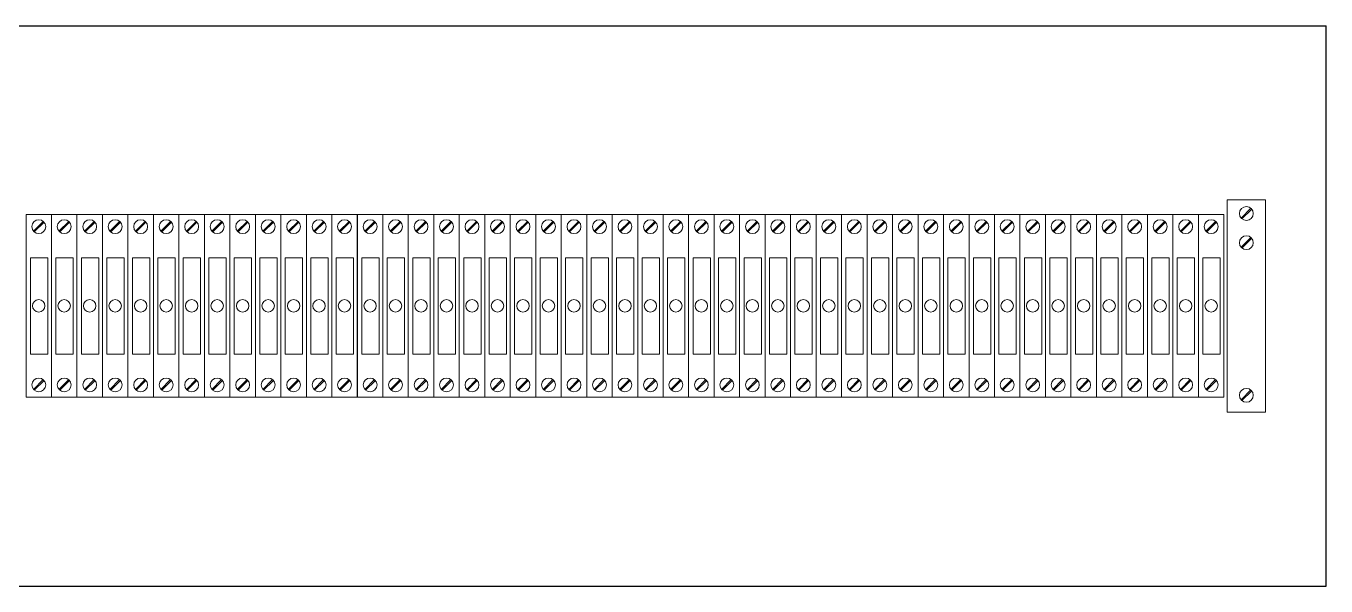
# Model space of a CAD drawing. Header units: millimetres. Extents: x 32626 to 72822, y 60047 to 123188.
# Drawn here: x 49608.7 to 49914.8, y 61912.1 to 62044 of the extents above; entities that cross this region are included whole.
import ezdxf

# ---------------------------------------------------------------- set-up
doc = ezdxf.new("R2010")
doc.units = ezdxf.units.MM
doc.header["$LTSCALE"] = 10
doc.layers.add('1轮廓实线层', color=7, linetype='Continuous')

msp = doc.modelspace()

# ---------------------------------------------------------------- linework, layer by layer
at = {"layer": '1轮廓实线层'}
for p, q in [((49386.27, 62044.03), (49914.77, 62044.03)), ((49914.77, 61912.09), (49914.77, 62044.03)), ((49386.27, 61912.09), (49914.77, 61912.09))]:
    msp.add_line(p, q, dxfattribs=at)
at = {"layer": '1轮廓实线层', "lineweight": 13}
for p, q in [((49891.52, 62003.06), (49900.52, 62003.06)), ((49891.52, 61953.06), (49891.52, 62003.06)), ((49900.52, 62003.06), (49900.52, 61953.06)), ((49894.77, 61998.79), (49897.06, 62001.09)), ((49894.97, 61998.59), (49897.27, 62000.89)), ((49608.66, 61999.6), (49614.66, 61999.6)), ((49608.66, 61956.6), (49608.66, 61999.6)), ((49610.41, 61995.7), (49612.71, 61998)), ((49610.61, 61995.5), (49612.91, 61997.8)), ((49614.66, 61999.6), (49614.66, 61956.6)), ((49614.66, 61999.6), (49620.66, 61999.6)), ((49614.66, 61956.6), (49614.66, 61999.6)), ((49616.41, 61995.7), (49618.71, 61998)), ((49616.61, 61995.5), (49618.91, 61997.8)), ((49620.66, 61999.6), (49620.66, 61956.6)), ((49620.66, 61999.6), (49626.66, 61999.6)), ((49620.66, 61956.6), (49620.66, 61999.6)), ((49622.41, 61995.7), (49624.71, 61998)), ((49622.61, 61995.5), (49624.91, 61997.8)), ((49626.66, 61999.6), (49626.66, 61956.6)), ((49626.66, 61999.6), (49632.66, 61999.6)), ((49626.66, 61956.6), (49626.66, 61999.6)), ((49628.41, 61995.7), (49630.71, 61998)), ((49628.61, 61995.5), (49630.91, 61997.8)), ((49632.66, 61999.6), (49632.66, 61956.6)), ((49632.66, 61999.6), (49638.66, 61999.6)), ((49632.66, 61956.6), (49632.66, 61999.6)), ((49634.41, 61995.7), (49636.71, 61998)), ((49634.62, 61995.5), (49636.91, 61997.8)), ((49638.66, 61999.6), (49638.66, 61956.6)), ((49638.66, 61999.6), (49644.66, 61999.6)), ((49638.66, 61956.6), (49638.66, 61999.6)), ((49640.42, 61995.7), (49642.71, 61998)), ((49640.62, 61995.5), (49642.92, 61997.8)), ((49644.66, 61999.6), (49644.66, 61956.6)), ((49644.67, 61999.6), (49650.67, 61999.6)), ((49644.67, 61956.6), (49644.67, 61999.6)), ((49646.42, 61995.7), (49648.72, 61998)), ((49646.62, 61995.5), (49648.92, 61997.8)), ((49650.67, 61999.6), (49650.67, 61956.6)), ((49650.67, 61999.6), (49656.67, 61999.6)), ((49650.67, 61956.6), (49650.67, 61999.6)), ((49652.42, 61995.7), (49654.72, 61998)), ((49652.62, 61995.5), (49654.92, 61997.8)), ((49656.67, 61999.6), (49656.67, 61956.6)), ((49656.67, 61999.6), (49662.67, 61999.6)), ((49656.67, 61956.6), (49656.67, 61999.6)), ((49658.42, 61995.7), (49660.72, 61998)), ((49658.62, 61995.5), (49660.92, 61997.8)), ((49662.67, 61999.6), (49662.67, 61956.6)), ((49662.67, 61999.6), (49668.67, 61999.6)), ((49662.67, 61956.6), (49662.67, 61999.6)), ((49664.42, 61995.7), (49666.72, 61998)), ((49664.62, 61995.5), (49666.92, 61997.8)), ((49668.67, 61999.6), (49668.67, 61956.6)), ((49668.67, 61999.6), (49674.67, 61999.6)), ((49668.67, 61956.6), (49668.67, 61999.6)), ((49670.42, 61995.7), (49672.72, 61998)), ((49670.62, 61995.5), (49672.92, 61997.8)), ((49674.67, 61999.6), (49674.67, 61956.6)), ((49674.67, 61999.6), (49680.67, 61999.6)), ((49674.67, 61956.6), (49674.67, 61999.6)), ((49676.42, 61995.7), (49678.72, 61998)), ((49676.62, 61995.5), (49678.92, 61997.8)), ((49680.67, 61999.6), (49680.67, 61956.6)), ((49680.67, 61999.6), (49686.67, 61999.6)), ((49680.67, 61956.6), (49680.67, 61999.6)), ((49682.42, 61995.7), (49684.72, 61998)), ((49682.63, 61995.5), (49684.92, 61997.8)), ((49686.67, 61999.6), (49686.67, 61956.6)), ((49686.68, 61999.6), (49692.68, 61999.6)), ((49686.68, 61956.6), (49686.68, 61999.6)), ((49688.43, 61995.7), (49690.72, 61998)), ((49688.63, 61995.5), (49690.93, 61997.8)), ((49692.68, 61999.6), (49692.68, 61956.6)), ((49692.68, 61999.6), (49698.68, 61999.6)), ((49692.68, 61956.6), (49692.68, 61999.6)), ((49694.43, 61995.7), (49696.73, 61998)), ((49694.63, 61995.5), (49696.93, 61997.8)), ((49698.68, 61999.6), (49698.68, 61956.6)), ((49698.68, 61999.6), (49704.68, 61999.6)), ((49698.68, 61956.6), (49698.68, 61999.6)), ((49700.43, 61995.7), (49702.73, 61998)), ((49700.63, 61995.5), (49702.93, 61997.8)), ((49704.68, 61999.6), (49704.68, 61956.6)), ((49704.68, 61999.6), (49710.68, 61999.6)), ((49704.68, 61956.6), (49704.68, 61999.6)), ((49706.43, 61995.7), (49708.73, 61998)), ((49706.63, 61995.5), (49708.93, 61997.8)), ((49710.68, 61999.6), (49710.68, 61956.6)), ((49710.68, 61999.6), (49716.68, 61999.6)), ((49710.68, 61956.6), (49710.68, 61999.6)), ((49712.43, 61995.7), (49714.73, 61998)), ((49712.63, 61995.5), (49714.93, 61997.8)), ((49716.68, 61999.6), (49716.68, 61956.6)), ((49716.68, 61999.6), (49722.68, 61999.6)), ((49716.68, 61956.6), (49716.68, 61999.6)), ((49718.43, 61995.7), (49720.73, 61998)), ((49718.63, 61995.5), (49720.93, 61997.8)), ((49722.68, 61999.6), (49722.68, 61956.6)), ((49722.68, 61999.6), (49728.68, 61999.6)), ((49722.68, 61956.6), (49722.68, 61999.6)), ((49724.43, 61995.7), (49726.73, 61998)), ((49724.64, 61995.5), (49726.93, 61997.8)), ((49728.68, 61999.6), (49728.68, 61956.6)), ((49728.68, 61999.6), (49734.68, 61999.6)), ((49728.68, 61956.6), (49728.68, 61999.6)), ((49730.44, 61995.7), (49732.73, 61998)), ((49730.64, 61995.5), (49732.94, 61997.8)), ((49734.68, 61999.6), (49734.68, 61956.6)), ((49734.69, 61999.6), (49740.69, 61999.6)), ((49734.69, 61956.6), (49734.69, 61999.6)), ((49736.44, 61995.7), (49738.74, 61998)), ((49736.64, 61995.5), (49738.94, 61997.8)), ((49740.69, 61999.6), (49740.69, 61956.6)), ((49740.69, 61999.6), (49746.69, 61999.6)), ((49740.69, 61956.6), (49740.69, 61999.6)), ((49742.44, 61995.7), (49744.74, 61998)), ((49742.64, 61995.5), (49744.94, 61997.8)), ((49746.69, 61999.6), (49746.69, 61956.6)), ((49746.69, 61999.6), (49752.69, 61999.6)), ((49746.69, 61956.6), (49746.69, 61999.6)), ((49748.44, 61995.7), (49750.74, 61998)), ((49748.64, 61995.5), (49750.94, 61997.8)), ((49752.69, 61999.6), (49752.69, 61956.6)), ((49752.69, 61999.6), (49758.69, 61999.6)), ((49752.69, 61956.6), (49752.69, 61999.6)), ((49754.44, 61995.7), (49756.74, 61998)), ((49754.64, 61995.5), (49756.94, 61997.8)), ((49758.69, 61999.6), (49758.69, 61956.6)), ((49758.69, 61999.6), (49764.69, 61999.6)), ((49758.69, 61956.6), (49758.69, 61999.6)), ((49760.44, 61995.7), (49762.74, 61998)), ((49760.64, 61995.5), (49762.94, 61997.8)), ((49764.69, 61999.6), (49764.69, 61956.6)), ((49764.69, 61999.6), (49770.69, 61999.6)), ((49764.69, 61956.6), (49764.69, 61999.6)), ((49766.44, 61995.7), (49768.74, 61998)), ((49766.65, 61995.5), (49768.94, 61997.8)), ((49770.69, 61999.6), (49770.69, 61956.6)), ((49770.69, 61999.6), (49776.69, 61999.6)), ((49770.69, 61956.6), (49770.69, 61999.6)), ((49772.44, 61995.7), (49774.74, 61998)), ((49772.65, 61995.5), (49774.94, 61997.8)), ((49776.69, 61999.6), (49776.69, 61956.6)), ((49776.7, 61999.6), (49782.7, 61999.6)), ((49776.7, 61956.6), (49776.7, 61999.6)), ((49778.45, 61995.7), (49780.74, 61998)), ((49778.65, 61995.5), (49780.95, 61997.8)), ((49782.7, 61999.6), (49782.7, 61956.6)), ((49782.7, 61999.6), (49788.7, 61999.6)), ((49782.7, 61956.6), (49782.7, 61999.6)), ((49784.45, 61995.7), (49786.75, 61998)), ((49784.65, 61995.5), (49786.95, 61997.8)), ((49788.7, 61999.6), (49788.7, 61956.6)), ((49788.7, 61999.6), (49794.7, 61999.6)), ((49788.7, 61956.6), (49788.7, 61999.6)), ((49790.45, 61995.7), (49792.75, 61998)), ((49790.65, 61995.5), (49792.95, 61997.8)), ((49794.7, 61999.6), (49794.7, 61956.6)), ((49794.7, 61999.6), (49800.7, 61999.6)), ((49794.7, 61956.6), (49794.7, 61999.6)), ((49796.45, 61995.7), (49798.75, 61998)), ((49796.65, 61995.5), (49798.95, 61997.8)), ((49800.7, 61999.6), (49800.7, 61956.6)), ((49800.7, 61999.6), (49806.7, 61999.6)), ((49800.7, 61956.6), (49800.7, 61999.6)), ((49802.45, 61995.7), (49804.75, 61998)), ((49802.65, 61995.5), (49804.95, 61997.8)), ((49806.7, 61999.6), (49806.7, 61956.6)), ((49806.7, 61999.6), (49812.7, 61999.6)), ((49806.7, 61956.6), (49806.7, 61999.6)), ((49808.45, 61995.7), (49810.75, 61998)), ((49808.65, 61995.5), (49810.95, 61997.8)), ((49812.7, 61999.6), (49812.7, 61956.6)), ((49812.7, 61999.6), (49818.7, 61999.6)), ((49812.7, 61956.6), (49812.7, 61999.6)), ((49814.45, 61995.7), (49816.75, 61998)), ((49814.66, 61995.5), (49816.95, 61997.8)), ((49818.7, 61999.6), (49818.7, 61956.6)), ((49818.71, 61999.6), (49824.71, 61999.6)), ((49818.71, 61956.6), (49818.71, 61999.6)), ((49820.46, 61995.7), (49822.75, 61998)), ((49820.66, 61995.5), (49822.96, 61997.8)), ((49824.71, 61999.6), (49824.71, 61956.6)), ((49824.71, 61999.6), (49830.71, 61999.6)), ((49824.71, 61956.6), (49824.71, 61999.6)), ((49826.46, 61995.7), (49828.76, 61998)), ((49826.66, 61995.5), (49828.96, 61997.8)), ((49830.71, 61999.6), (49830.71, 61956.6)), ((49830.71, 61999.6), (49836.71, 61999.6)), ((49830.71, 61956.6), (49830.71, 61999.6)), ((49832.46, 61995.7), (49834.76, 61998)), ((49832.66, 61995.5), (49834.96, 61997.8)), ((49836.71, 61999.6), (49836.71, 61956.6)), ((49836.71, 61999.6), (49842.71, 61999.6)), ((49836.71, 61956.6), (49836.71, 61999.6)), ((49838.46, 61995.7), (49840.76, 61998)), ((49838.66, 61995.5), (49840.96, 61997.8)), ((49842.71, 61999.6), (49842.71, 61956.6)), ((49842.71, 61999.6), (49848.71, 61999.6)), ((49842.71, 61956.6), (49842.71, 61999.6)), ((49844.46, 61995.7), (49846.76, 61998)), ((49844.66, 61995.5), (49846.96, 61997.8)), ((49848.71, 61999.6), (49848.71, 61956.6)), ((49848.71, 61999.6), (49854.71, 61999.6)), ((49848.71, 61956.6), (49848.71, 61999.6)), ((49850.46, 61995.7), (49852.76, 61998)), ((49850.66, 61995.5), (49852.96, 61997.8)), ((49854.71, 61999.6), (49854.71, 61956.6)), ((49854.71, 61999.6), (49860.71, 61999.6)), ((49854.71, 61956.6), (49854.71, 61999.6)), ((49856.46, 61995.7), (49858.76, 61998)), ((49856.67, 61995.5), (49858.96, 61997.8)), ((49860.71, 61999.6), (49860.71, 61956.6)), ((49860.71, 61999.6), (49866.71, 61999.6)), ((49860.71, 61956.6), (49860.71, 61999.6)), ((49862.46, 61995.7), (49864.76, 61998)), ((49862.67, 61995.5), (49864.96, 61997.8)), ((49866.71, 61999.6), (49866.71, 61956.6)), ((49866.72, 61999.6), (49872.72, 61999.6)), ((49866.72, 61956.6), (49866.72, 61999.6)), ((49868.47, 61995.7), (49870.76, 61998)), ((49868.67, 61995.5), (49870.97, 61997.8)), ((49872.72, 61999.6), (49872.72, 61956.6)), ((49872.72, 61999.6), (49878.72, 61999.6)), ((49872.72, 61956.6), (49872.72, 61999.6)), ((49874.47, 61995.7), (49876.77, 61998)), ((49874.67, 61995.5), (49876.97, 61997.8)), ((49878.72, 61999.6), (49878.72, 61956.6)), ((49878.72, 61999.6), (49884.72, 61999.6)), ((49878.72, 61956.6), (49878.72, 61999.6)), ((49880.47, 61995.7), (49882.77, 61998)), ((49880.67, 61995.5), (49882.97, 61997.8)), ((49884.72, 61999.6), (49884.72, 61956.6)), ((49884.72, 61999.6), (49890.72, 61999.6)), ((49884.72, 61956.6), (49884.72, 61999.6)), ((49886.47, 61995.7), (49888.77, 61998)), ((49886.67, 61995.5), (49888.97, 61997.8)), ((49890.72, 61999.6), (49890.72, 61956.6)), ((49894.77, 61991.92), (49897.06, 61994.22)), ((49894.97, 61991.72), (49897.27, 61994.01)), ((49610.41, 61958.41), (49612.71, 61960.71)), ((49610.61, 61958.21), (49612.91, 61960.51)), ((49616.41, 61958.41), (49618.71, 61960.71)), ((49616.61, 61958.21), (49618.91, 61960.51)), ((49622.41, 61958.41), (49624.71, 61960.71)), ((49622.61, 61958.21), (49624.91, 61960.51)), ((49628.41, 61958.41), (49630.71, 61960.71)), ((49628.61, 61958.21), (49630.91, 61960.51)), ((49634.41, 61958.41), (49636.71, 61960.71)), ((49634.62, 61958.21), (49636.91, 61960.51)), ((49640.42, 61958.41), (49642.71, 61960.71)), ((49640.62, 61958.21), (49642.92, 61960.51)), ((49646.42, 61958.41), (49648.72, 61960.71)), ((49646.62, 61958.21), (49648.92, 61960.51)), ((49652.42, 61958.41), (49654.72, 61960.71)), ((49652.62, 61958.21), (49654.92, 61960.51)), ((49658.42, 61958.41), (49660.72, 61960.71)), ((49658.62, 61958.21), (49660.92, 61960.51)), ((49664.42, 61958.41), (49666.72, 61960.71)), ((49664.62, 61958.21), (49666.92, 61960.51)), ((49670.42, 61958.41), (49672.72, 61960.71)), ((49670.62, 61958.21), (49672.92, 61960.51)), ((49676.42, 61958.41), (49678.72, 61960.71)), ((49676.62, 61958.21), (49678.92, 61960.51)), ((49682.42, 61958.41), (49684.72, 61960.71)), ((49682.63, 61958.21), (49684.92, 61960.51)), ((49688.43, 61958.41), (49690.72, 61960.71)), ((49688.63, 61958.21), (49690.93, 61960.51)), ((49694.43, 61958.41), (49696.73, 61960.71)), ((49694.63, 61958.21), (49696.93, 61960.51)), ((49700.43, 61958.41), (49702.73, 61960.71)), ((49700.63, 61958.21), (49702.93, 61960.51)), ((49706.43, 61958.41), (49708.73, 61960.71)), ((49706.63, 61958.21), (49708.93, 61960.51)), ((49712.43, 61958.41), (49714.73, 61960.71)), ((49712.63, 61958.21), (49714.93, 61960.51)), ((49718.43, 61958.41), (49720.73, 61960.71)), ((49718.63, 61958.21), (49720.93, 61960.51)), ((49724.43, 61958.41), (49726.73, 61960.71)), ((49724.64, 61958.21), (49726.93, 61960.51)), ((49730.44, 61958.41), (49732.73, 61960.71)), ((49730.64, 61958.21), (49732.94, 61960.51)), ((49736.44, 61958.41), (49738.74, 61960.71)), ((49736.64, 61958.21), (49738.94, 61960.51)), ((49742.44, 61958.41), (49744.74, 61960.71)), ((49742.64, 61958.21), (49744.94, 61960.51)), ((49748.44, 61958.41), (49750.74, 61960.71)), ((49748.64, 61958.21), (49750.94, 61960.51)), ((49754.44, 61958.41), (49756.74, 61960.71)), ((49754.64, 61958.21), (49756.94, 61960.51)), ((49760.44, 61958.41), (49762.74, 61960.71)), ((49760.64, 61958.21), (49762.94, 61960.51)), ((49766.44, 61958.41), (49768.74, 61960.71)), ((49766.65, 61958.21), (49768.94, 61960.51)), ((49772.44, 61958.41), (49774.74, 61960.71)), ((49772.65, 61958.21), (49774.94, 61960.51)), ((49778.45, 61958.41), (49780.74, 61960.71)), ((49778.65, 61958.21), (49780.95, 61960.51)), ((49784.45, 61958.41), (49786.75, 61960.71)), ((49784.65, 61958.21), (49786.95, 61960.51)), ((49790.45, 61958.41), (49792.75, 61960.71)), ((49790.65, 61958.21), (49792.95, 61960.51)), ((49796.45, 61958.41), (49798.75, 61960.71)), ((49796.65, 61958.21), (49798.95, 61960.51)), ((49802.45, 61958.41), (49804.75, 61960.71)), ((49802.65, 61958.21), (49804.95, 61960.51)), ((49808.45, 61958.41), (49810.75, 61960.71)), ((49808.65, 61958.21), (49810.95, 61960.51)), ((49814.45, 61958.41), (49816.75, 61960.71)), ((49814.66, 61958.21), (49816.95, 61960.51)), ((49820.46, 61958.41), (49822.75, 61960.71)), ((49820.66, 61958.21), (49822.96, 61960.51)), ((49826.46, 61958.41), (49828.76, 61960.71)), ((49826.66, 61958.21), (49828.96, 61960.51)), ((49832.46, 61958.41), (49834.76, 61960.71)), ((49832.66, 61958.21), (49834.96, 61960.51)), ((49838.46, 61958.41), (49840.76, 61960.71)), ((49838.66, 61958.21), (49840.96, 61960.51)), ((49844.46, 61958.41), (49846.76, 61960.71)), ((49844.66, 61958.21), (49846.96, 61960.51)), ((49850.46, 61958.41), (49852.76, 61960.71)), ((49850.66, 61958.21), (49852.96, 61960.51)), ((49856.46, 61958.41), (49858.76, 61960.71)), ((49856.67, 61958.21), (49858.96, 61960.51)), ((49862.46, 61958.41), (49864.76, 61960.71)), ((49862.67, 61958.21), (49864.96, 61960.51)), ((49868.47, 61958.41), (49870.76, 61960.71)), ((49868.67, 61958.21), (49870.97, 61960.51)), ((49874.47, 61958.41), (49876.77, 61960.71)), ((49874.67, 61958.21), (49876.97, 61960.51)), ((49880.47, 61958.41), (49882.77, 61960.71)), ((49880.67, 61958.21), (49882.97, 61960.51)), ((49886.47, 61958.41), (49888.77, 61960.71)), ((49886.67, 61958.21), (49888.97, 61960.51)), ((49894.77, 61955.97), (49897.06, 61958.27)), ((49894.97, 61955.77), (49897.27, 61958.07)), ((49614.66, 61956.6), (49608.66, 61956.6)), ((49620.66, 61956.6), (49614.66, 61956.6)), ((49626.66, 61956.6), (49620.66, 61956.6)), ((49632.66, 61956.6), (49626.66, 61956.6)), ((49638.66, 61956.6), (49632.66, 61956.6)), ((49644.66, 61956.6), (49638.66, 61956.6)), ((49650.67, 61956.6), (49644.67, 61956.6)), ((49656.67, 61956.6), (49650.67, 61956.6)), ((49662.67, 61956.6), (49656.67, 61956.6)), ((49668.67, 61956.6), (49662.67, 61956.6)), ((49674.67, 61956.6), (49668.67, 61956.6)), ((49680.67, 61956.6), (49674.67, 61956.6)), ((49686.67, 61956.6), (49680.67, 61956.6)), ((49692.68, 61956.6), (49686.68, 61956.6)), ((49698.68, 61956.6), (49692.68, 61956.6)), ((49704.68, 61956.6), (49698.68, 61956.6)), ((49710.68, 61956.6), (49704.68, 61956.6)), ((49716.68, 61956.6), (49710.68, 61956.6)), ((49722.68, 61956.6), (49716.68, 61956.6)), ((49728.68, 61956.6), (49722.68, 61956.6)), ((49734.68, 61956.6), (49728.68, 61956.6)), ((49740.69, 61956.6), (49734.69, 61956.6)), ((49746.69, 61956.6), (49740.69, 61956.6)), ((49752.69, 61956.6), (49746.69, 61956.6)), ((49758.69, 61956.6), (49752.69, 61956.6)), ((49764.69, 61956.6), (49758.69, 61956.6)), ((49770.69, 61956.6), (49764.69, 61956.6)), ((49776.69, 61956.6), (49770.69, 61956.6)), ((49782.7, 61956.6), (49776.7, 61956.6)), ((49788.7, 61956.6), (49782.7, 61956.6)), ((49794.7, 61956.6), (49788.7, 61956.6)), ((49800.7, 61956.6), (49794.7, 61956.6)), ((49806.7, 61956.6), (49800.7, 61956.6)), ((49812.7, 61956.6), (49806.7, 61956.6)), ((49818.7, 61956.6), (49812.7, 61956.6)), ((49824.71, 61956.6), (49818.71, 61956.6)), ((49830.71, 61956.6), (49824.71, 61956.6)), ((49836.71, 61956.6), (49830.71, 61956.6)), ((49842.71, 61956.6), (49836.71, 61956.6)), ((49848.71, 61956.6), (49842.71, 61956.6)), ((49854.71, 61956.6), (49848.71, 61956.6)), ((49860.71, 61956.6), (49854.71, 61956.6)), ((49866.71, 61956.6), (49860.71, 61956.6)), ((49872.72, 61956.6), (49866.72, 61956.6)), ((49878.72, 61956.6), (49872.72, 61956.6)), ((49884.72, 61956.6), (49878.72, 61956.6)), ((49890.72, 61956.6), (49884.72, 61956.6)), ((49900.52, 61953.06), (49891.52, 61953.06))]:
    msp.add_line(p, q, dxfattribs=at)
for points in [[(49609.69, 61989.44), (49613.77, 61989.44), (49613.77, 61966.68), (49609.69, 61966.68)], [(49615.69, 61989.44), (49619.77, 61989.44), (49619.77, 61966.68), (49615.69, 61966.68)], [(49621.7, 61989.44), (49625.78, 61989.44), (49625.78, 61966.68), (49621.7, 61966.68)], [(49627.7, 61989.44), (49631.78, 61989.44), (49631.78, 61966.68), (49627.7, 61966.68)], [(49633.7, 61989.44), (49637.78, 61989.44), (49637.78, 61966.68), (49633.7, 61966.68)], [(49639.7, 61989.44), (49643.78, 61989.44), (49643.78, 61966.68), (49639.7, 61966.68)], [(49645.7, 61989.44), (49649.78, 61989.44), (49649.78, 61966.68), (49645.7, 61966.68)], [(49651.7, 61989.44), (49655.78, 61989.44), (49655.78, 61966.68), (49651.7, 61966.68)], [(49657.7, 61989.44), (49661.78, 61989.44), (49661.78, 61966.68), (49657.7, 61966.68)], [(49663.71, 61989.44), (49667.79, 61989.44), (49667.79, 61966.68), (49663.71, 61966.68)], [(49669.71, 61989.44), (49673.79, 61989.44), (49673.79, 61966.68), (49669.71, 61966.68)], [(49675.71, 61989.44), (49679.79, 61989.44), (49679.79, 61966.68), (49675.71, 61966.68)], [(49681.71, 61989.44), (49685.79, 61989.44), (49685.79, 61966.68), (49681.71, 61966.68)], [(49687.71, 61989.44), (49691.79, 61989.44), (49691.79, 61966.68), (49687.71, 61966.68)], [(49693.71, 61989.44), (49697.79, 61989.44), (49697.79, 61966.68), (49693.71, 61966.68)], [(49699.71, 61989.44), (49703.79, 61989.44), (49703.79, 61966.68), (49699.71, 61966.68)], [(49705.71, 61989.44), (49709.79, 61989.44), (49709.79, 61966.68), (49705.71, 61966.68)], [(49711.72, 61989.44), (49715.8, 61989.44), (49715.8, 61966.68), (49711.72, 61966.68)], [(49717.72, 61989.44), (49721.8, 61989.44), (49721.8, 61966.68), (49717.72, 61966.68)], [(49723.72, 61989.44), (49727.8, 61989.44), (49727.8, 61966.68), (49723.72, 61966.68)], [(49729.72, 61989.44), (49733.8, 61989.44), (49733.8, 61966.68), (49729.72, 61966.68)], [(49735.72, 61989.44), (49739.8, 61989.44), (49739.8, 61966.68), (49735.72, 61966.68)], [(49741.72, 61989.44), (49745.8, 61989.44), (49745.8, 61966.68), (49741.72, 61966.68)], [(49747.72, 61989.44), (49751.8, 61989.44), (49751.8, 61966.68), (49747.72, 61966.68)], [(49753.73, 61989.44), (49757.81, 61989.44), (49757.81, 61966.68), (49753.73, 61966.68)], [(49759.73, 61989.44), (49763.81, 61989.44), (49763.81, 61966.68), (49759.73, 61966.68)], [(49765.73, 61989.44), (49769.81, 61989.44), (49769.81, 61966.68), (49765.73, 61966.68)], [(49771.73, 61989.44), (49775.81, 61989.44), (49775.81, 61966.68), (49771.73, 61966.68)], [(49777.73, 61989.44), (49781.81, 61989.44), (49781.81, 61966.68), (49777.73, 61966.68)], [(49783.73, 61989.44), (49787.81, 61989.44), (49787.81, 61966.68), (49783.73, 61966.68)], [(49789.73, 61989.44), (49793.81, 61989.44), (49793.81, 61966.68), (49789.73, 61966.68)], [(49795.73, 61989.44), (49799.81, 61989.44), (49799.81, 61966.68), (49795.73, 61966.68)], [(49801.74, 61989.44), (49805.82, 61989.44), (49805.82, 61966.68), (49801.74, 61966.68)], [(49807.74, 61989.44), (49811.82, 61989.44), (49811.82, 61966.68), (49807.74, 61966.68)], [(49813.74, 61989.44), (49817.82, 61989.44), (49817.82, 61966.68), (49813.74, 61966.68)], [(49819.74, 61989.44), (49823.82, 61989.44), (49823.82, 61966.68), (49819.74, 61966.68)], [(49825.74, 61989.44), (49829.82, 61989.44), (49829.82, 61966.68), (49825.74, 61966.68)], [(49831.74, 61989.44), (49835.82, 61989.44), (49835.82, 61966.68), (49831.74, 61966.68)], [(49837.74, 61989.44), (49841.82, 61989.44), (49841.82, 61966.68), (49837.74, 61966.68)], [(49843.75, 61989.44), (49847.83, 61989.44), (49847.83, 61966.68), (49843.75, 61966.68)], [(49849.75, 61989.44), (49853.83, 61989.44), (49853.83, 61966.68), (49849.75, 61966.68)], [(49855.75, 61989.44), (49859.83, 61989.44), (49859.83, 61966.68), (49855.75, 61966.68)], [(49861.75, 61989.44), (49865.83, 61989.44), (49865.83, 61966.68), (49861.75, 61966.68)], [(49867.75, 61989.44), (49871.83, 61989.44), (49871.83, 61966.68), (49867.75, 61966.68)], [(49873.75, 61989.44), (49877.83, 61989.44), (49877.83, 61966.68), (49873.75, 61966.68)], [(49879.75, 61989.44), (49883.83, 61989.44), (49883.83, 61966.68), (49879.75, 61966.68)], [(49885.75, 61989.44), (49889.83, 61989.44), (49889.83, 61966.68), (49885.75, 61966.68)]]:
    msp.add_lwpolyline(points, close=True, dxfattribs=at)
for centre, radius in [((49896.02, 61999.84), 1.63), ((49611.66, 61996.75), 1.63), ((49617.66, 61996.75), 1.63), ((49623.66, 61996.75), 1.63), ((49629.66, 61996.75), 1.63), ((49635.66, 61996.75), 1.63), ((49641.66, 61996.75), 1.63), ((49647.67, 61996.75), 1.63), ((49653.67, 61996.75), 1.63), ((49659.67, 61996.75), 1.63), ((49665.67, 61996.75), 1.63), ((49671.67, 61996.75), 1.63), ((49677.67, 61996.75), 1.63), ((49683.67, 61996.75), 1.63), ((49689.68, 61996.75), 1.63), ((49695.68, 61996.75), 1.63), ((49701.68, 61996.75), 1.63), ((49707.68, 61996.75), 1.63), ((49713.68, 61996.75), 1.63), ((49719.68, 61996.75), 1.63), ((49725.68, 61996.75), 1.63), ((49731.68, 61996.75), 1.63), ((49737.69, 61996.75), 1.63), ((49743.69, 61996.75), 1.63), ((49749.69, 61996.75), 1.63), ((49755.69, 61996.75), 1.63), ((49761.69, 61996.75), 1.63), ((49767.69, 61996.75), 1.63), ((49773.69, 61996.75), 1.63), ((49779.7, 61996.75), 1.63), ((49785.7, 61996.75), 1.63), ((49791.7, 61996.75), 1.63), ((49797.7, 61996.75), 1.63), ((49803.7, 61996.75), 1.63), ((49809.7, 61996.75), 1.63), ((49815.7, 61996.75), 1.63), ((49821.71, 61996.75), 1.63), ((49827.71, 61996.75), 1.63), ((49833.71, 61996.75), 1.63), ((49839.71, 61996.75), 1.63), ((49845.71, 61996.75), 1.63), ((49851.71, 61996.75), 1.63), ((49857.71, 61996.75), 1.63), ((49863.71, 61996.75), 1.63), ((49869.72, 61996.75), 1.63), ((49875.72, 61996.75), 1.63), ((49881.72, 61996.75), 1.63), ((49887.72, 61996.75), 1.63), ((49896.02, 61992.97), 1.63), ((49611.66, 61978.1), 1.47), ((49617.66, 61978.1), 1.47), ((49623.66, 61978.1), 1.47), ((49629.66, 61978.1), 1.47), ((49635.66, 61978.1), 1.47), ((49641.66, 61978.1), 1.47), ((49647.67, 61978.1), 1.47), ((49653.67, 61978.1), 1.47), ((49659.67, 61978.1), 1.47), ((49665.67, 61978.1), 1.47), ((49671.67, 61978.1), 1.47), ((49677.67, 61978.1), 1.47), ((49683.67, 61978.1), 1.47), ((49689.68, 61978.1), 1.47), ((49695.68, 61978.1), 1.47), ((49701.68, 61978.1), 1.47), ((49707.68, 61978.1), 1.47), ((49713.68, 61978.1), 1.47), ((49719.68, 61978.1), 1.47), ((49725.68, 61978.1), 1.47), ((49731.68, 61978.1), 1.47), ((49737.69, 61978.1), 1.47), ((49743.69, 61978.1), 1.47), ((49749.69, 61978.1), 1.47), ((49755.69, 61978.1), 1.47), ((49761.69, 61978.1), 1.47), ((49767.69, 61978.1), 1.47), ((49773.69, 61978.1), 1.47), ((49779.7, 61978.1), 1.47), ((49785.7, 61978.1), 1.47), ((49791.7, 61978.1), 1.47), ((49797.7, 61978.1), 1.47), ((49803.7, 61978.1), 1.47), ((49809.7, 61978.1), 1.47), ((49815.7, 61978.1), 1.47), ((49821.71, 61978.1), 1.47), ((49827.71, 61978.1), 1.47), ((49833.71, 61978.1), 1.47), ((49839.71, 61978.1), 1.47), ((49845.71, 61978.1), 1.47), ((49851.71, 61978.1), 1.47), ((49857.71, 61978.1), 1.47), ((49863.71, 61978.1), 1.47), ((49869.72, 61978.1), 1.47), ((49875.72, 61978.1), 1.47), ((49881.72, 61978.1), 1.47), ((49887.72, 61978.1), 1.47), ((49611.66, 61959.46), 1.63), ((49617.66, 61959.46), 1.63), ((49623.66, 61959.46), 1.63), ((49629.66, 61959.46), 1.63), ((49635.66, 61959.46), 1.63), ((49641.66, 61959.46), 1.63), ((49647.67, 61959.46), 1.63), ((49653.67, 61959.46), 1.63), ((49659.67, 61959.46), 1.63), ((49665.67, 61959.46), 1.63), ((49671.67, 61959.46), 1.63), ((49677.67, 61959.46), 1.63), ((49683.67, 61959.46), 1.63), ((49689.68, 61959.46), 1.63), ((49695.68, 61959.46), 1.63), ((49701.68, 61959.46), 1.63), ((49707.68, 61959.46), 1.63), ((49713.68, 61959.46), 1.63), ((49719.68, 61959.46), 1.63), ((49725.68, 61959.46), 1.63), ((49731.68, 61959.46), 1.63), ((49737.69, 61959.46), 1.63), ((49743.69, 61959.46), 1.63), ((49749.69, 61959.46), 1.63), ((49755.69, 61959.46), 1.63), ((49761.69, 61959.46), 1.63), ((49767.69, 61959.46), 1.63), ((49773.69, 61959.46), 1.63), ((49779.7, 61959.46), 1.63), ((49785.7, 61959.46), 1.63), ((49791.7, 61959.46), 1.63), ((49797.7, 61959.46), 1.63), ((49803.7, 61959.46), 1.63), ((49809.7, 61959.46), 1.63), ((49815.7, 61959.46), 1.63), ((49821.71, 61959.46), 1.63), ((49827.71, 61959.46), 1.63), ((49833.71, 61959.46), 1.63), ((49839.71, 61959.46), 1.63), ((49845.71, 61959.46), 1.63), ((49851.71, 61959.46), 1.63), ((49857.71, 61959.46), 1.63), ((49863.71, 61959.46), 1.63), ((49869.72, 61959.46), 1.63), ((49875.72, 61959.46), 1.63), ((49881.72, 61959.46), 1.63), ((49887.72, 61959.46), 1.63), ((49896.02, 61957.02), 1.63)]:
    msp.add_circle(centre, radius, dxfattribs=at)

doc.saveas('drawing.dxf')
